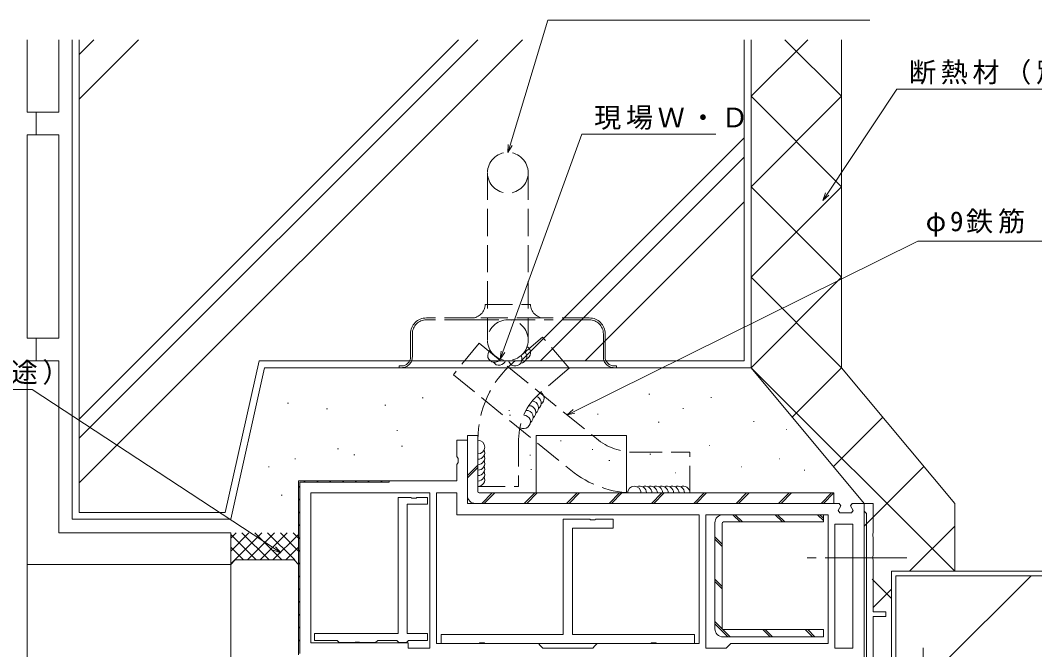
# Model space of a CAD drawing. Units: millimetres, scale not verified. Extents: x -841 to 746, y -594 to 534.
# Drawn here: x -584.3 to -360.2, y 175.6 to 314.8 of the extents above; entities that cross this region are included whole.
import ezdxf

# ---------------------------------------------------------------- set-up
doc = ezdxf.new("R2010")
doc.units = ezdxf.units.MM
doc.header["$LTSCALE"] = 2
doc.linetypes.add('CHAIN2', pattern=[12, 9, -1, 1, -1])
doc.linetypes.add('DASHED3', pattern=[4, 3, -1])
for name, color, linetype, lineweight in [('0-3_YKK_11', 7, 'Continuous', 9), ('0-6_YKK_13', 4, 'Continuous', 9), ('0-7_YKK_D', 6, 'Continuous', 9), ('0-8_YSS_K', 3, 'Continuous', 9), ('0-9_YSS_KE', 3, 'Continuous', 9)]:
    doc.layers.add(name, color=color, linetype=linetype, lineweight=lineweight)
doc.styles.add('ＭＳ ゴシック', font='')
doc.styles.get('ＭＳ ゴシック').set_extended_font_data('MS Gothic')

msp = doc.modelspace()

# ---------------------------------------------------------------- linework, layer by layer
at = {"layer": '0-3_YKK_11'}
for p, q in [((-487.848, 221.98), (-485.548, 221.98)), ((-487.848, 218.346), (-487.848, 221.98)), ((-485.548, 221.98), (-485.548, 207.98)), ((-487.598, 217.913), (-487.848, 218.346)), ((-487.598, 217.047), (-487.598, 217.913)), ((-487.848, 216.614), (-487.598, 217.047)), ((-487.848, 212.98), (-487.848, 216.614)), ((-522.848, 212.98), (-502.848, 212.98)), ((-522.848, 174.48), (-522.848, 212.98)), ((-522.848, 174.48), (-522.848, 212.98)), ((-522.848, 212.98), (-487.848, 212.98)), ((-522.848, 174.48), (-522.848, 212.98)), ((-521.657, 212.68), (-521.357, 212.98)), ((-518.829, 212.68), (-518.529, 212.98)), ((-516, 212.68), (-515.7, 212.98)), ((-513.172, 212.68), (-512.872, 212.98)), ((-510.343, 212.68), (-510.043, 212.98)), ((-507.515, 212.68), (-507.215, 212.98)), ((-504.687, 212.68), (-504.387, 212.98)), ((-502.848, 212.98), (-502.848, 212.68)), ((-522.848, 211.489), (-522.548, 211.789)), ((-522.548, 212.68), (-522.548, 174.78)), ((-502.848, 212.68), (-522.548, 212.68)), ((-522.848, 208.661), (-522.548, 208.961)), ((-520.148, 210.28), (-493.848, 210.28)), ((-520.148, 177.18), (-520.148, 210.28)), ((-500.848, 209.293), (-498.019, 209.293)), ((-500.848, 179.193), (-500.848, 209.293)), ((-498.019, 209.293), (-497.827, 209.15)), ((-497.827, 209.15), (-496.869, 209.15)), ((-496.869, 209.15), (-496.677, 209.293)), ((-496.677, 209.293), (-494.348, 209.293)), ((-494.348, 209.293), (-494.348, 207.793)), ((-493.848, 210.28), (-493.848, 175.98)), ((-493.848, 210.28), (-493.848, 175.98)), ((-492.348, 210.28), (-487.848, 210.28)), ((-492.348, 176.98), (-492.348, 210.28)), ((-487.848, 210.28), (-487.848, 205.48)), ((-498.848, 207.793), (-498.848, 179.193)), ((-494.348, 207.793), (-498.848, 207.793)), ((-485.548, 207.98), (-403.37, 207.98)), ((-485.548, 207.98), (-403.37, 207.98)), ((-403.007, 207.417), (-403.589, 206.444)), ((-403.589, 206.444), (-403.226, 205.88)), ((-403.37, 207.98), (-403.007, 207.417)), ((-400.889, 207.417), (-400.526, 207.98)), ((-400.307, 206.444), (-400.889, 207.417)), ((-400.67, 205.88), (-400.307, 206.444)), ((-400.526, 207.98), (-397.848, 207.98)), ((-397.848, 207.98), (-397.848, 206.28)), ((-395.848, 207.98), (-397.848, 207.98)), ((-397.848, 207.98), (-397.848, 142.98)), ((-397.848, 206.28), (-397.548, 205.98)), ((-395.848, 201.439), (-395.848, 207.98)), ((-522.848, 205.832), (-522.548, 206.133)), ((-487.848, 205.48), (-434.348, 205.48)), ((-464.348, 204.48), (-458.519, 204.48)), ((-464.348, 178.98), (-464.348, 204.48)), ((-458.519, 204.48), (-458.327, 204.337)), ((-458.327, 204.337), (-457.369, 204.337)), ((-457.369, 204.337), (-457.177, 204.48)), ((-457.177, 204.48), (-453.348, 204.48)), ((-453.348, 204.48), (-453.348, 202.48)), ((-434.348, 205.48), (-434.348, 176.98)), ((-405.848, 205.48), (-432.848, 205.48)), ((-432.848, 205.48), (-432.848, 175.98)), ((-432.848, 205.48), (-432.848, 175.98)), ((-405.848, 176.98), (-405.848, 205.48)), ((-403.226, 205.88), (-400.67, 205.88)), ((-397.548, 205.98), (-397.348, 205.78)), ((-397.348, 205.78), (-397.348, 169.68)), ((-522.848, 203.004), (-522.548, 203.304)), ((-462.348, 202.48), (-462.348, 178.98)), ((-453.348, 202.48), (-462.348, 202.48)), ((-404.348, 203.38), (-400.348, 203.38)), ((-404.348, 175.98), (-404.348, 203.38)), ((-400.348, 203.38), (-400.348, 175.98)), ((-400.348, 203.38), (-400.348, 175.98)), ((-522.848, 200.176), (-522.548, 200.476)), ((-395.968, 201.255), (-395.848, 201.439)), ((-395.968, 200.705), (-395.968, 201.255)), ((-395.848, 200.522), (-395.968, 200.705)), ((-395.848, 196.438), (-395.848, 200.522)), ((-522.848, 197.347), (-522.548, 197.647)), ((-395.968, 196.255), (-395.848, 196.438)), ((-395.968, 195.705), (-395.968, 196.255)), ((-395.848, 195.522), (-395.968, 195.705)), ((-395.848, 183.98), (-395.848, 195.522)), ((-522.848, 194.519), (-522.548, 194.819)), ((-522.848, 191.69), (-522.548, 191.99)), ((-522.848, 188.862), (-522.548, 189.162)), ((-522.848, 186.034), (-522.548, 186.334)), ((-393.048, 183.98), (-395.848, 183.98)), ((-393.048, 182.98), (-393.048, 183.98)), ((-522.848, 183.205), (-522.548, 183.505)), ((-395.848, 182.98), (-393.048, 182.98)), ((-395.848, 169.48), (-395.848, 182.98)), ((-522.848, 180.377), (-522.548, 180.677)), ((-522.848, 177.548), (-522.548, 177.848)), ((-498.648, 177.18), (-520.148, 177.18)), ((-519.348, 179.193), (-500.848, 179.193)), ((-519.348, 177.693), (-519.348, 179.193)), ((-514.348, 177.693), (-519.348, 177.693)), ((-513.848, 177.193), (-514.348, 177.693)), ((-510.519, 177.193), (-513.848, 177.193)), ((-510.327, 177.336), (-510.519, 177.193)), ((-509.369, 177.336), (-510.327, 177.336)), ((-509.177, 177.193), (-509.369, 177.336)), ((-505.848, 177.193), (-509.177, 177.193)), ((-505.348, 177.693), (-505.848, 177.193)), ((-501.148, 177.693), (-505.348, 177.693)), ((-500.848, 177.393), (-501.148, 177.693)), ((-500.648, 177.193), (-500.848, 177.393)), ((-499.048, 177.193), (-500.648, 177.193)), ((-498.848, 177.393), (-499.048, 177.193)), ((-498.848, 179.193), (-494.348, 179.193)), ((-498.548, 177.693), (-498.848, 177.393)), ((-498.648, 175.98), (-498.648, 177.18)), ((-494.348, 177.693), (-498.548, 177.693)), ((-494.348, 179.193), (-494.348, 177.693)), ((-491.348, 178.98), (-464.348, 178.98)), ((-491.348, 176.98), (-491.348, 178.98)), ((-482.827, 177.123), (-483.019, 176.98)), ((-481.869, 177.123), (-482.827, 177.123)), ((-481.678, 176.98), (-481.869, 177.123)), ((-462.348, 178.98), (-435.348, 178.98)), ((-444.827, 177.123), (-445.019, 176.98)), ((-443.869, 177.123), (-444.827, 177.123)), ((-443.678, 176.98), (-443.869, 177.123)), ((-435.348, 178.98), (-435.348, 176.98)), ((-493.848, 175.98), (-498.648, 175.98)), ((-469.848, 176.98), (-492.348, 176.98)), ((-483.019, 176.98), (-491.348, 176.98)), ((-445.019, 176.98), (-481.678, 176.98)), ((-469.348, 176.48), (-469.848, 176.98)), ((-468.848, 175.98), (-469.348, 176.48)), ((-457.848, 175.98), (-468.848, 175.98)), ((-457.348, 176.48), (-457.848, 175.98)), ((-456.848, 176.98), (-457.348, 176.48)), ((-434.348, 176.98), (-456.848, 176.98)), ((-435.348, 176.98), (-443.678, 176.98)), ((-432.848, 175.98), (-428.348, 175.98)), ((-428.348, 175.98), (-427.848, 176.48)), ((-427.848, 176.48), (-427.348, 176.98)), ((-427.348, 176.98), (-405.848, 176.98)), ((-400.348, 175.98), (-404.348, 175.98))]:
    msp.add_line(p, q, dxfattribs=at)
at = {"layer": '0-6_YKK_13', "linetype": 'DASHED3'}
for p, q in [((-481.098, 281.08), (-481.098, 244.08)), ((-472.098, 281.08), (-472.098, 244.08)), ((-481.598, 251.98), (-471.598, 251.98)), ((-484.598, 248.98), (-494.598, 248.98)), ((-468.598, 248.98), (-484.598, 248.98)), ((-458.598, 248.98), (-468.598, 248.98)), ((-484.598, 248.58), (-494.598, 248.58)), ((-484.598, 248.58), (-468.598, 248.58)), ((-458.598, 248.58), (-468.598, 248.58)), ((-498.098, 245.48), (-498.098, 240.38)), ((-497.698, 245.48), (-497.698, 240.38)), ((-455.498, 240.38), (-455.498, 245.48)), ((-455.098, 240.38), (-455.098, 245.48)), ((-500.598, 238.38), (-500.098, 238.38)), ((-453.098, 238.38), (-452.598, 238.38))]:
    msp.add_line(p, q, dxfattribs=at)
at = {"layer": '0-6_YKK_13'}
for p, q in [((-483.248, 222.98), (-485.548, 222.98)), ((-485.548, 209.78), (-485.548, 222.98)), ((-483.248, 222.98), (-483.248, 210.58)), ((-470.348, 210.28), (-470.348, 222.98)), ((-485.548, 214.142), (-483.248, 216.442)), ((-485.548, 213.611), (-483.248, 215.911)), ((-404.548, 210.28), (-482.948, 210.28)), ((-482.34, 207.98), (-480.04, 210.28)), ((-481.81, 207.98), (-479.51, 210.28)), ((-472.971, 207.98), (-470.671, 210.28)), ((-472.441, 207.98), (-470.141, 210.28)), ((-463.602, 207.98), (-461.302, 210.28)), ((-463.071, 207.98), (-460.771, 210.28)), ((-454.233, 207.98), (-451.933, 210.28)), ((-453.702, 207.98), (-451.402, 210.28)), ((-444.864, 207.98), (-442.564, 210.28)), ((-444.333, 207.98), (-442.033, 210.28)), ((-435.495, 207.98), (-433.195, 210.28)), ((-434.964, 207.98), (-432.664, 210.28)), ((-426.125, 207.98), (-423.825, 210.28)), ((-425.595, 207.98), (-423.295, 210.28)), ((-416.756, 207.98), (-414.456, 210.28)), ((-416.226, 207.98), (-413.926, 210.28)), ((-407.387, 207.98), (-405.087, 210.28)), ((-406.856, 207.98), (-404.556, 210.28)), ((-404.548, 207.98), (-404.548, 210.28)), ((-404.548, 207.98), (-483.748, 207.98)), ((-406.845, 205.48), (-429.048, 205.48)), ((-426.894, 205.48), (-425.294, 203.88)), ((-426.363, 205.48), (-424.763, 203.88)), ((-417.525, 205.48), (-415.925, 203.88)), ((-416.994, 205.48), (-415.394, 203.88)), ((-408.156, 205.48), (-406.845, 204.17)), ((-407.625, 205.48), (-406.845, 204.701)), ((-406.845, 203.88), (-406.845, 205.48)), ((-430.848, 203.68), (-430.848, 180.279)), ((-429.248, 203.58), (-429.248, 180.379)), ((-406.845, 203.88), (-428.948, 203.88)), ((-430.848, 200.596), (-429.248, 198.996)), ((-430.848, 200.065), (-429.248, 198.465)), ((-430.848, 191.227), (-429.248, 189.627)), ((-430.848, 190.696), (-429.248, 189.096)), ((-430.848, 181.857), (-429.184, 180.193)), ((-430.848, 181.327), (-428, 178.479)), ((-429.133, 180.143), (-427.469, 178.479)), ((-428.948, 180.079), (-406.848, 180.079)), ((-420.231, 180.079), (-418.631, 178.479)), ((-419.7, 180.079), (-418.1, 178.479)), ((-410.862, 180.079), (-409.262, 178.479)), ((-410.331, 180.079), (-408.731, 178.479))]:
    msp.add_line(p, q, dxfattribs=at)
at = {"layer": '0-6_YKK_13', "linetype": 'CHAIN2'}
for p, q in [((-388.448, 195.98), (-410.948, 195.98)), ((-384.848, 176.018), (-384.848, 162.057))]:
    msp.add_line(p, q, dxfattribs=at)
at = {"layer": '0-6_YKK_13', "linetype": 'DASHED3'}
for points in [[(-500.598, 238.38), (-500.598, 237.98), (-500.098, 237.98), (-453.098, 237.98)], [(-453.098, 237.98), (-452.598, 237.98), (-452.598, 238.38)]]:
    msp.add_lwpolyline(points, dxfattribs=at)
at = {"layer": '0-6_YKK_13'}
for points in [[(-450.348, 210.28), (-450.348, 222.98), (-470.348, 222.98)], [(-429.048, 178.479), (-406.848, 178.479), (-406.848, 180.079)]]:
    msp.add_lwpolyline(points, dxfattribs=at)
at = {"layer": '0-6_YKK_13', "linetype": 'DASHED3'}
msp.add_circle((-476.598, 244.08), 4.5, dxfattribs=at)
for centre, radius, start, end in [((-476.598, 281.08), 4.5, 0, 180), ((-476.598, 281.08), 4.5, 180, 0), ((-484.598, 251.98), 3, 270, 0), ((-468.598, 251.98), 3, 180, 270), ((-494.598, 245.48), 3.5, 90, 180), ((-458.598, 245.48), 3.5, 0, 90), ((-494.598, 245.48), 3.1, 90, 180), ((-458.598, 245.48), 3.1, 0, 90), ((-500.098, 240.38), 2, 270, 0), ((-500.098, 240.38), 2.4, 270, 0), ((-453.098, 240.38), 2.4, 180, 270), ((-453.098, 240.38), 2, 180, 270)]:
    msp.add_arc(centre, radius, start, end, dxfattribs=at)
at = {"layer": '0-6_YKK_13'}
for centre, radius, start, end in [((-483.748, 209.78), 1.8, 180, 270), ((-482.948, 210.58), 0.3, 180, 270), ((-429.048, 203.68), 1.8, 90, 180), ((-428.948, 203.58), 0.3, 90, 180), ((-429.048, 180.279), 1.8, 180, 270), ((-428.948, 180.379), 0.3, 180, 270)]:
    msp.add_arc(centre, radius, start, end, dxfattribs=at)
at = {"layer": '0-7_YKK_D'}
for p, q in [((-476.106, 287.207), (-467.75, 314.792)), ((-467.75, 314.792), (-396.57, 314.792)), ((-406.032, 276.361), (-390.669, 299.539)), ((-390.669, 299.539), (-348.289, 299.539)), ((-477.683, 241.497), (-460.239, 289.577)), ((-460.239, 289.577), (-430.659, 289.577)), ((-476.598, 285.58), (-476.542, 287.339)), ((-476.598, 285.58), (-476.106, 287.207)), ((-475.67, 287.075), (-476.598, 285.58)), ((-406.972, 274.944), (-406.412, 276.613)), ((-406.972, 274.944), (-406.032, 276.361)), ((-405.653, 276.109), (-406.972, 274.944)), ((-461.968, 228.312), (-386.008, 265.962)), ((-386.008, 265.962), (-340.748, 265.962)), ((-478.263, 239.899), (-478.111, 241.653)), ((-478.263, 239.899), (-477.683, 241.497)), ((-477.255, 241.342), (-478.263, 239.899)), ((-581.729, 233.192), (-635.629, 233.192)), ((-528.196, 197.986), (-581.729, 233.192)), ((-463.491, 227.557), (-462.17, 228.72)), ((-463.491, 227.557), (-461.968, 228.312)), ((-461.766, 227.904), (-463.491, 227.557)), ((-526.776, 197.052), (-528.447, 197.606)), ((-526.776, 197.052), (-528.196, 197.986)), ((-527.946, 198.367), (-526.776, 197.052))]:
    msp.add_line(p, q, dxfattribs=at)
at = {"layer": '0-8_YSS_K'}
for p, q in [((-473.353, 310.49), (-571.348, 212.495)), ((-558.206, 310.49), (-571.348, 297.348)), ((-483.253, 310.49), (-571.348, 222.395)), ((-568.106, 310.49), (-571.348, 307.247)), ((-487.496, 310.49), (-571.348, 226.637)), ((-571.348, 310.49), (-571.348, 205.98)), ((-424.348, 239.48), (-424.348, 310.49)), ((-422.848, 297.98), (-410.339, 310.49)), ((-402.848, 297.98), (-415.358, 310.49)), ((-422.848, 277.98), (-402.848, 297.98)), ((-402.848, 277.98), (-422.848, 297.98)), ((-424.348, 288.784), (-473.653, 239.48)), ((-424.348, 284.542), (-469.41, 239.48)), ((-422.848, 257.98), (-402.848, 277.98)), ((-402.848, 257.98), (-422.848, 277.98)), ((-424.348, 274.642), (-459.511, 239.48)), ((-402.848, 237.98), (-422.848, 257.98)), ((-422.848, 237.98), (-402.848, 257.98)), ((-539.05, 205.98), (-531.55, 239.48)), ((-424.348, 239.48), (-531.55, 239.48)), ((-377.848, 192.98), (-422.848, 237.98)), ((-397.848, 207.98), (-422.848, 237.98)), ((-413.757, 227.071), (-402.848, 237.98)), ((-495.517, 231.343), (-495.317, 231.343)), ((-445.408, 232.148), (-445.208, 232.148)), ((-431.722, 231.403), (-431.622, 231.403)), ((-525.3, 230.135), (-525.1, 230.135)), ((-516.69, 228.889), (-516.49, 228.889)), ((-503.768, 229.733), (-503.568, 229.733)), ((-437.962, 228.928), (-437.762, 228.928)), ((-476.399, 228.525), (-476.199, 228.525)), ((-476.22, 227.485), (-476.02, 227.485)), ((-456.804, 227.719), (-456.604, 227.719)), ((-404.666, 216.162), (-393.757, 227.071)), ((-443.395, 225.909), (-443.195, 225.909)), ((-422.292, 226.102), (-422.192, 226.102)), ((-415.022, 224.335), (-414.922, 224.335)), ((-415.022, 224.335), (-414.922, 224.335)), ((-501.152, 224.098), (-500.952, 224.098)), ((-514.232, 220.073), (-514.032, 220.073)), ((-500.081, 220.614), (-499.881, 220.614)), ((-464.992, 221.784), (-464.792, 221.784)), ((-457.996, 219.909), (-457.796, 219.909)), ((-432.115, 220.801), (-432.015, 220.801)), ((-523.691, 217.86), (-523.491, 217.86)), ((-510.608, 218.742), (-510.408, 218.742)), ((-471.77, 218.665), (-471.57, 218.665)), ((-454.262, 217.457), (-454.062, 217.457)), ((-445.207, 218.866), (-445.007, 218.866)), ((-416.594, 217.856), (-416.494, 217.856)), ((-529.526, 216.048), (-529.327, 216.048)), ((-471.542, 215.468), (-471.342, 215.468)), ((-425.042, 216.089), (-424.942, 216.089)), ((-411.093, 215.303), (-410.993, 215.303)), ((-397.848, 202.981), (-384.666, 216.162)), ((-439.581, 214.714), (-439.481, 214.714)), ((-526.709, 209.81), (-526.509, 209.81)), ((-571.348, 205.98), (-539.05, 205.98)), ((-387.848, 192.98), (-377.848, 202.981)), ((-537.846, 200.281), (-536.647, 201.48)), ((-537.846, 197.453), (-533.819, 201.48)), ((-537.846, 194.625), (-530.991, 201.48)), ((-537.846, 201.137), (-532.189, 195.48)), ((-535.361, 201.48), (-529.361, 195.48)), ((-534.162, 195.48), (-528.162, 201.48)), ((-532.533, 201.48), (-526.533, 195.48)), ((-531.334, 195.48), (-525.334, 201.48)), ((-529.704, 201.48), (-523.704, 195.48)), ((-528.505, 195.48), (-522.848, 201.137)), ((-526.876, 201.48), (-522.848, 197.453)), ((-524.047, 201.48), (-522.848, 200.281)), ((-537.846, 198.309), (-535.018, 195.48)), ((-525.677, 195.48), (-522.848, 198.309)), ((-536.846, 195.48), (-537.846, 194.48)), ((-582.846, 19.48), (-582.846, 194.48)), ((-537.846, 194.48), (-537.846, 132.58)), ((-391.848, 186.98), (-396.06, 191.192)), ((-390.848, 191.98), (-390.848, 171.98)), ((-390.848, 191.98), (-333.848, 191.98)), ((-380.986, 171.98), (-360.985, 191.98)), ((-395.848, 184.981), (-391.848, 188.981))]:
    msp.add_line(p, q, dxfattribs=at)
at = {"layer": '0-8_YSS_K', "linetype": 'DASHED3'}
for p, q in [((-468.942, 244.724), (-475.402, 239.157)), ((-463.067, 237.907), (-468.942, 244.724)), ((-482.96, 243.388), (-488.638, 236.405)), ((-482.96, 243.388), (-457.034, 222.306)), ((-463.067, 237.907), (-469.527, 232.339)), ((-488.638, 236.405), (-462.713, 215.323)), ((-483.214, 222.113), (-483.214, 211.731)), ((-474.214, 222.113), (-474.214, 211.732)), ((-448.517, 219.28), (-436.36, 219.28)), ((-436.36, 210.28), (-436.36, 219.28)), ((-483.214, 211.731), (-474.214, 211.732)), ((-448.517, 210.28), (-436.36, 210.28))]:
    msp.add_line(p, q, dxfattribs=at)
at = {"layer": '0-8_YSS_K'}
msp.add_lwpolyline([(-536.846, 195.48), (-523.848, 195.48), (-522.848, 194.48)], dxfattribs=at)
for centre, start, end in [((-473.058, 241.302), 290.63766, 61.47217), ((-479.544, 240.679), 129.51277, 328.70091), ((-474.973, 239.884), 191.58301, 30.77115), ((-473.92, 240.464), 275.28716, 46.12166), ((-478.539, 240.02), 213.21692, 344.05142), ((-470.705, 230.161), 306.2101, 74.71788), ((-470.102, 231.198), 306.2101, 59.78827), ((-471.913, 228.087), 306.2101, 91.64618), ((-471.309, 229.124), 306.2101, 85.67284), ((-473.121, 226.013), 239.78827, 88.69623), ((-472.517, 227.05), 306.2101, 92.43974), ((-483.214, 220.431), 270, 90), ((-483.214, 219.231), 270, 23.57817), ((-483.214, 218.031), 270, 23.57817), ((-483.214, 216.831), 270, 23.57817), ((-483.214, 215.631), 270, 23.57817), ((-483.214, 214.431), 270, 23.57817), ((-483.214, 213.231), 270, 23.57817), ((-448.66, 210.28), 0, 180), ((-447.46, 210.28), 0, 113.57817), ((-446.26, 210.28), 0, 113.57817), ((-445.06, 210.28), 0, 113.57817), ((-443.86, 210.28), 0, 113.57817), ((-442.66, 210.28), 0, 113.57817), ((-441.46, 210.28), 0, 113.57817), ((-440.26, 210.28), 0, 113.57817), ((-439.06, 210.28), 0, 113.57817), ((-437.86, 210.28), 0, 113.57817)]:
    msp.add_arc(centre, 1.5, start, end, dxfattribs=at)
at = {"layer": '0-8_YSS_K', "linetype": 'DASHED3'}
for centre, radius, start, end in [((-460.714, 222.113), 22.5, 130.75555, 180), ((-460.714, 222.113), 13.5, 130.75555, 180), ((-448.517, 232.78), 13.5, 230.88261, 270), ((-448.517, 232.78), 22.5, 230.88261, 270)]:
    msp.add_arc(centre, radius, start, end, dxfattribs=at)
at = {"layer": '0-9_YSS_KE'}
for p, q in [((-582.846, 294.48), (-582.846, 310.49)), ((-575.846, 294.48), (-575.846, 310.49)), ((-572.848, 204.48), (-572.848, 310.49)), ((-422.848, 310.49), (-422.848, 242.98)), ((-422.848, 237.98), (-422.848, 310.49)), ((-402.848, 237.98), (-402.848, 310.49)), ((-575.846, 294.48), (-582.846, 294.48)), ((-580.846, 289.48), (-580.846, 294.48)), ((-575.846, 289.48), (-582.846, 289.48)), ((-582.846, 244.48), (-582.846, 289.48)), ((-575.846, 244.48), (-575.846, 289.48)), ((-575.846, 244.48), (-582.846, 244.48)), ((-580.846, 239.48), (-580.846, 244.48)), ((-582.846, 194.48), (-582.846, 239.48)), ((-575.846, 239.48), (-582.846, 239.48)), ((-575.846, 201.48), (-575.846, 239.48)), ((-537.848, 204.48), (-530.348, 237.98)), ((-530.348, 237.98), (-422.848, 237.98)), ((-572.848, 204.48), (-537.848, 204.48)), ((-575.846, 201.48), (-537.846, 201.48))]:
    msp.add_line(p, q, dxfattribs=at)
for points in [[(-377.848, 192.98), (-377.848, 207.98), (-402.848, 237.98)], [(-537.846, 201.48), (-537.846, 194.48), (-582.846, 194.48)], [(-391.848, 170.98), (-391.848, 192.98), (-332.848, 192.98)]]:
    msp.add_lwpolyline(points, dxfattribs=at)

# ---------------------------------------------------------------- texts
at = {"layer": '0-7_YKK_D', "color": 7, "char_height": 4.399, "attachment_point": 7, "style": 'ＭＳ ゴシック'}
for s, insert in [('\\T1.17;断熱材（別途）', (-387.969, 300.539)), ('\\T1.17;現場Ｗ・Ｄ', (-457.539, 290.577)), ('\\T1.18;φ9鉄筋（別途）', (-384.268, 266.962)), ('\\T1.17;シーリング（別途）', (-635.629, 234.192))]:
    msp.add_mtext(s, dxfattribs=dict(at, insert=insert))

doc.saveas('drawing.dxf')
